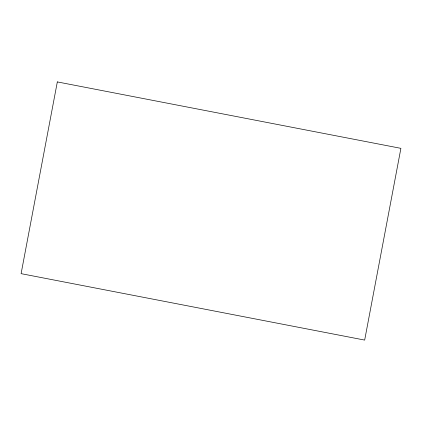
<?xml version="1.0" encoding="UTF-8"?>
<svg xmlns="http://www.w3.org/2000/svg" width="422" height="422" viewBox="0 0 422 422"><rect width="100%" height="100%" fill="white"/><g stroke="black" fill="none" stroke-linecap="round" stroke-linejoin="round"><path stroke-width="0.63" d="M57.329 81.915L21.1 273.656L364.671 340.085L400.9 148.344L57.329 81.915"/></g></svg>
